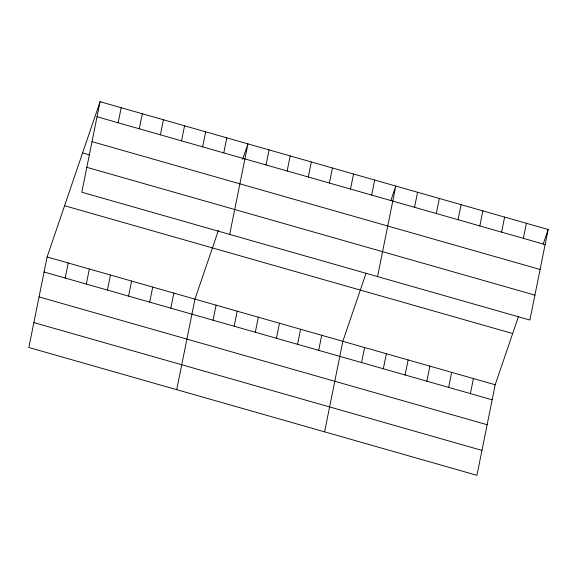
<?xml version="1.0" encoding="UTF-8"?>
<svg xmlns="http://www.w3.org/2000/svg" width="577" height="577" viewBox="0 0 577 577"><rect width="100%" height="100%" fill="white"/><g stroke="black" fill="none" stroke-linecap="round" stroke-linejoin="round"><path stroke-width="0.87" d="M100.066 101.696L81.811 192.235L529.895 320.04L548.15 229.509L100.066 101.696L47.105 256.96L28.85 347.491L476.934 475.304L495.189 384.765L518.384 316.773M65.194 278.035L68.23 262.982M118.162 122.771L121.192 107.726M86.319 284.057L89.356 269.012M139.281 128.794L142.317 113.748M107.445 290.08L110.474 275.034M160.406 134.823L163.442 119.778M128.563 296.109L131.599 281.064M181.531 140.846L184.568 125.8M149.688 302.132L152.725 287.086M202.657 146.868L205.686 131.823M170.814 308.154L173.85 293.109M223.775 152.898L226.811 137.853M176.713 389.67L194.968 299.138L218.452 230.302M229.682 234.406L247.937 143.875L242.665 159.331M213.064 320.206L216.094 305.161M266.026 164.95L269.062 149.905M234.183 326.236L237.219 311.191M287.151 170.972L290.181 155.927M255.308 332.258L258.345 317.213M308.277 176.995L311.306 161.949M276.433 338.281L279.47 323.235M329.395 183.024L332.431 167.979M297.559 344.31L300.588 329.265M350.52 189.047L353.557 174.002M318.677 350.333L321.714 335.287M371.646 195.076L374.682 180.024M324.584 431.848L342.839 341.31L366.034 273.318M377.546 276.585L395.8 186.054L390.809 200.688M361.57 362.565L364.599 347.52M414.531 207.309L417.568 192.264M383.33 368.775L386.366 353.73M436.299 213.512L439.328 198.466M405.097 374.985L408.127 359.94M458.059 219.722L461.095 204.676M426.857 381.188L429.894 366.143M479.826 225.932L482.855 210.886M448.625 387.398L451.654 372.353M501.586 232.134L504.623 217.089M470.385 393.608L473.421 378.562M523.353 238.344L526.383 223.299M543.159 244.143L548.15 229.509M97.037 116.749L545.114 244.554M92.01 141.653L540.094 269.466M82.59 152.934L89.348 154.867M86.838 167.323L534.915 295.128M64.581 205.722L512.664 333.535M47.105 256.96L495.189 384.765M44.068 272.005L492.152 399.811M39.048 296.917L487.132 424.722M33.87 322.579L481.954 450.392"/></g></svg>
